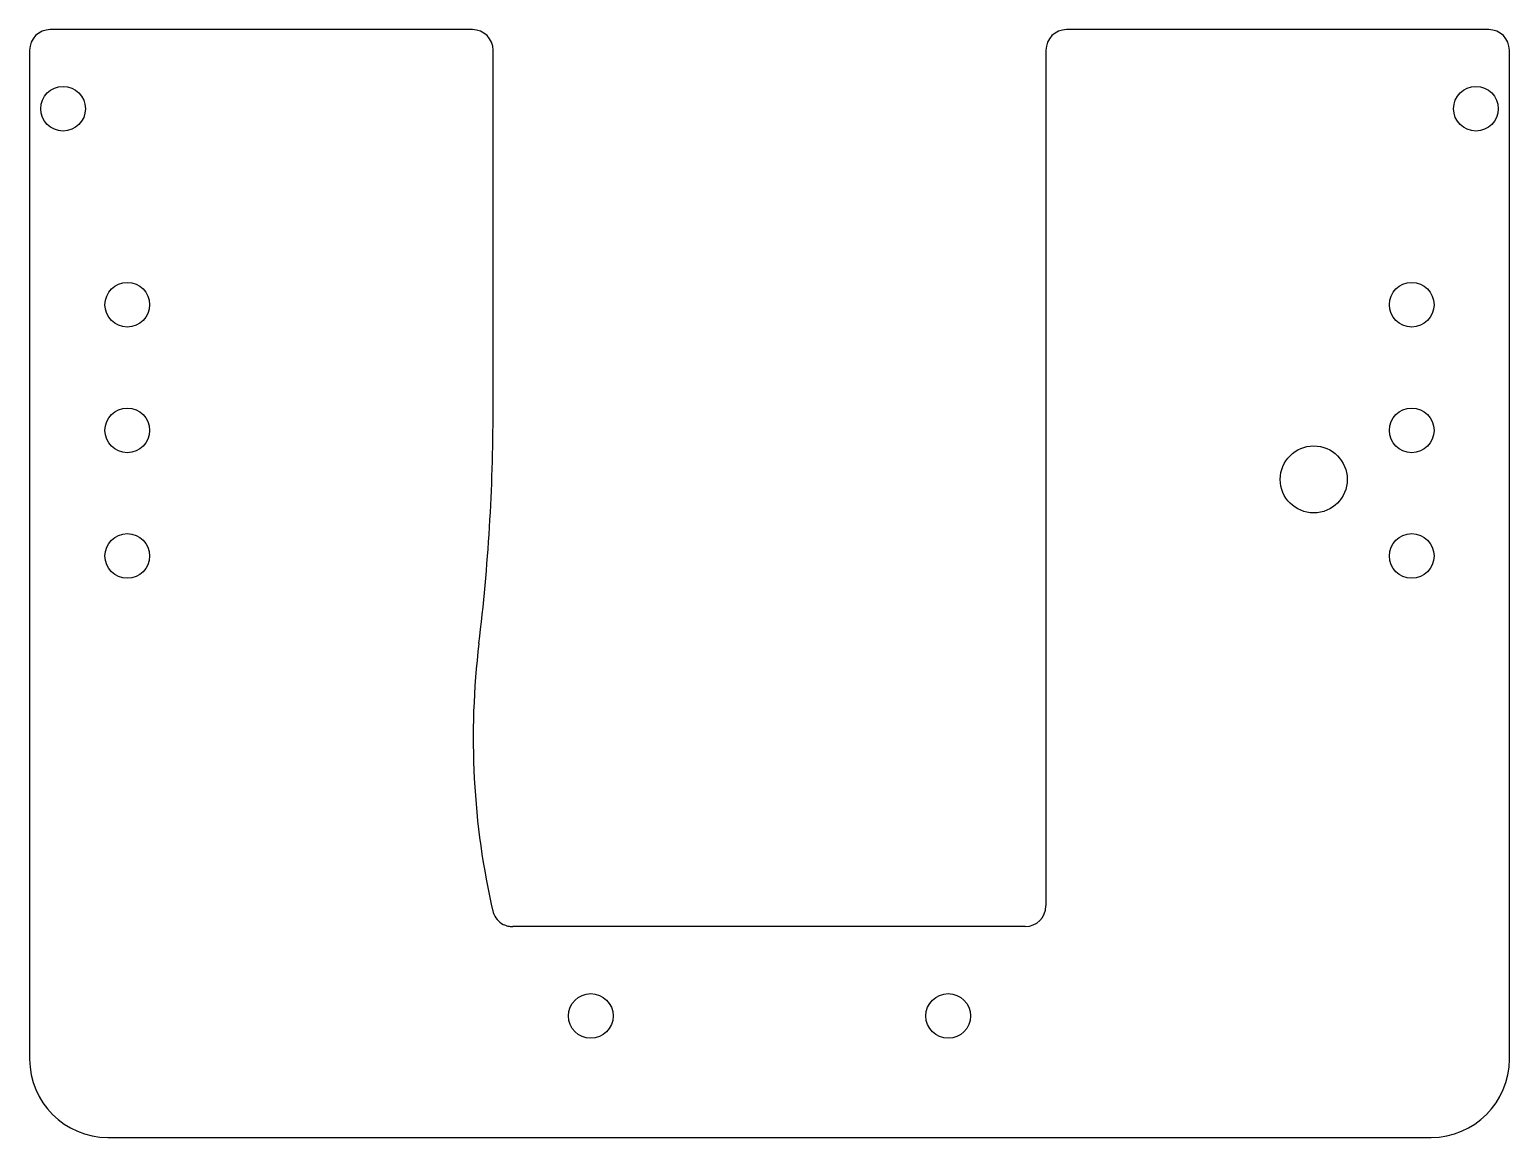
# Model space of a CAD drawing. Header units: inches. Extents: x -4.31 to 2.31, y -1.24 to 3.72.
import ezdxf

# ---------------------------------------------------------------- set-up
doc = ezdxf.new("R2010")
doc.units = ezdxf.units.IN
doc.layers.get('0').update_dxf_attribs({"linetype": 'CONTINUOUS'})

msp = doc.modelspace()

# ---------------------------------------------------------------- linework, layer by layer
for p, q in [((-2.3288, 3.7163), (-4.2188, 3.7163)), ((2.2212, 3.7163), (0.3312, 3.7163)), ((-4.3113, 3.6238), (-4.3113, -0.8936)), ((-2.2363, 2.0115), (-2.2363, 3.6238)), ((0.2387, 3.6238), (0.2387, -0.2075)), ((2.3137, -0.8936), (2.3137, 3.6238)), ((0.1462, -0.3), (-2.1485, -0.3)), ((-3.9611, -1.2438), (1.9635, -1.2438))]:
    msp.add_line(p, q)
for centre, radius in [((-4.1613, 3.362), 0.1), ((2.1637, 3.362), 0.1), ((-3.8738, 2.4844), 0.1), ((1.8762, 2.4844), 0.1), ((-3.8738, 1.9219), 0.1), ((1.8762, 1.9219), 0.1), ((1.4377, 1.7023), 0.15), ((-3.8738, 1.3594), 0.1), ((1.8762, 1.3594), 0.1), ((-1.7988, -0.7), 0.1), ((-0.1988, -0.7), 0.1)]:
    msp.add_circle(centre, radius)
for centre, radius, start, end in [((-4.2188, 3.6238), 0.0925, 90, 180), ((-2.3288, 3.6238), 0.0925, 0, 90), ((0.3312, 3.6238), 0.0925, 90, 180), ((2.2212, 3.6238), 0.0925, 0, 90), ((-10.866, 2.0115), 8.6297, 353.05022, 360), ((1.1579, 0.5458), 3.4832, 173.05022, 192.97977), ((0.1462, -0.2075), 0.0925, -90, 0), ((-3.9611, -0.8936), 0.3502, 180, 270), ((1.9635, -0.8936), 0.3502, 270, 360)]:
    msp.add_arc(centre, radius, start, end)
msp.add_open_spline([(-2.2363, -0.2365), (-2.2325, -0.248), (-2.2266, -0.2586), (-2.2109, -0.2768), (-2.2013, -0.2844), (-2.1841, -0.2932), (-2.1773, -0.2957), (-2.1631, -0.2991), (-2.1558, -0.3), (-2.1485, -0.3)], degree=3, knots=[0, 0, 0, 0, 0.091772, 0.091772, 0.183544, 0.183544, 0.239132, 0.239132, 0.2947199, 0.2947199, 0.2947199, 0.2947199])

doc.saveas('drawing.dxf')
